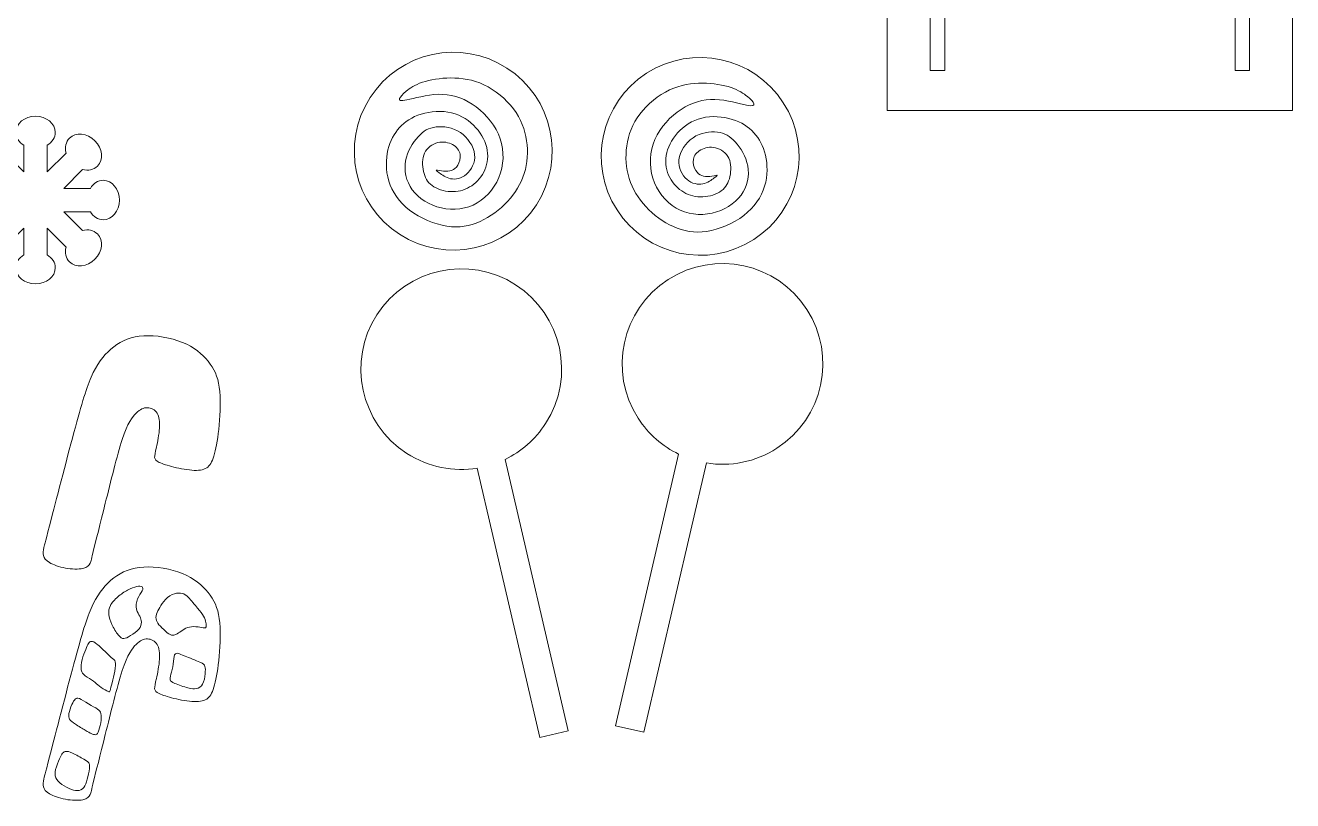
# Model space of a CAD drawing. Header units: centimetres. Extents: x -64 to 64, y -41 to 41.
# Drawn here: x 11.69 to 39.21, y -40.51 to -23.67 of the extents above; entities that cross this region are included whole.
import ezdxf

# ---------------------------------------------------------------- set-up
doc = ezdxf.new("R2010")
doc.units = ezdxf.units.CM
doc.header["$MEASUREMENT"] = 0
doc.layers.add('layer 1', color=7, linetype='Continuous')

msp = doc.modelspace()

# ---------------------------------------------------------------- linework, layer by layer
at = {"layer": 'layer 1', "color": 242, "lineweight": 9}
for points, knots in [([(30.40981, -16.10952), (30.40981, -16.10952), (30.40981, -25.51859), (30.40981, -25.51859), (30.40981, -25.51859), (30.40981, -25.51859), (39.2134, -25.51859), (39.2134, -25.51859), (39.2134, -25.51859), (39.2134, -25.51859), (39.2134, -16.10952), (39.2134, -16.10952), (39.2134, -16.10952), (39.2134, -13.67845), (37.24268, -11.70773), (34.81163, -11.70773), (34.81163, -11.70773), (32.38057, -11.70773), (30.40985, -13.67845), (30.40985, -16.10952), (30.40985, -16.10952), (30.40985, -16.10952), (30.40981, -16.10952), (30.40981, -16.10952)], [0, 0, 0, 0, 0.14285714, 0.14285714, 0.14285714, 0.14285714, 0.28571429, 0.28571429, 0.28571429, 0.28571429, 0.42857143, 0.42857143, 0.42857143, 0.42857143, 0.57142857, 0.57142857, 0.57142857, 0.57142857, 0.71428571, 0.71428571, 0.71428571, 0.71428571, 1, 1, 1, 1]), ([(31.65561, -24.64652), (31.65561, -24.64652), (31.34416, -24.64652), (31.34416, -24.64652), (31.34416, -24.64652), (31.34416, -24.64652), (31.34416, -16.48325), (31.34416, -16.48325), (31.34416, -16.48325), (31.34416, -14.56796), (32.89633, -13.01581), (34.81163, -13.01581), (34.81163, -13.01581), (36.72692, -13.01581), (38.27905, -14.56796), (38.27905, -16.48325), (38.27905, -16.48325), (38.27905, -16.48325), (38.27905, -24.64652), (38.27905, -24.64652), (38.27905, -24.64652), (38.27905, -24.64652), (37.96761, -24.64652), (37.96761, -24.64652), (37.96761, -24.64652), (37.96761, -24.64652), (37.96761, -16.48325), (37.96761, -16.48325), (37.96761, -16.48325), (37.96761, -14.73985), (36.55503, -13.32727), (34.81163, -13.32727), (34.81163, -13.32727), (33.06821, -13.32727), (31.65561, -14.73985), (31.65561, -16.48325), (31.65561, -16.48325), (31.65561, -16.48325), (31.65561, -24.64652), (31.65561, -24.64652)], [0, 0, 0, 0, 0.09090909, 0.09090909, 0.09090909, 0.09090909, 0.18181818, 0.18181818, 0.18181818, 0.18181818, 0.27272727, 0.27272727, 0.27272727, 0.27272727, 0.36363636, 0.36363636, 0.36363636, 0.36363636, 0.45454545, 0.45454545, 0.45454545, 0.45454545, 0.54545455, 0.54545455, 0.54545455, 0.54545455, 0.63636364, 0.63636364, 0.63636364, 0.63636364, 0.72727273, 0.72727273, 0.72727273, 0.72727273, 0.81818182, 0.81818182, 0.81818182, 0.81818182, 1, 1, 1, 1]), ([(19.81846, -28.20822), (20.81583, -28.85131), (22.14566, -28.56412), (22.78875, -27.56675), (22.78875, -27.56675), (23.43184, -26.56939), (23.14464, -25.23955), (22.14728, -24.59646), (22.14728, -24.59646), (21.14991, -23.95337), (19.82008, -24.24057), (19.17699, -25.23794), (19.17699, -25.23794), (18.5339, -26.2353), (18.8211, -27.56514), (19.81846, -28.20822)], [0, 0, 0, 0, 0.2, 0.2, 0.2, 0.2, 0.4, 0.4, 0.4, 0.4, 0.6, 0.6, 0.6, 0.6, 1, 1, 1, 1]), ([(27.5095, -28.32112), (26.51214, -28.96421), (25.1823, -28.67701), (24.53922, -27.67964), (24.53922, -27.67964), (23.89613, -26.68228), (24.18332, -25.35244), (25.18069, -24.70936), (25.18069, -24.70936), (26.17805, -24.06627), (27.50789, -24.35346), (28.15098, -25.35083), (28.15098, -25.35083), (28.79407, -26.34819), (28.50687, -27.67803), (27.5095, -28.32112)], [0, 0, 0, 0, 0.2, 0.2, 0.2, 0.2, 0.4, 0.4, 0.4, 0.4, 0.6, 0.6, 0.6, 0.6, 1, 1, 1, 1]), ([(19.97571, -25.28864), (20.12502, -25.25758), (20.40236, -25.17386), (20.66168, -25.1667), (20.66168, -25.1667), (20.92097, -25.15953), (21.16227, -25.22891), (21.39387, -25.38019), (21.39387, -25.38019), (21.62545, -25.53148), (21.84733, -25.76467), (21.96471, -26.03234), (21.96471, -26.03234), (22.08206, -26.30001), (22.09489, -26.60217), (22.00955, -26.8743), (22.00955, -26.8743), (21.92419, -27.14644), (21.74063, -27.38859), (21.5057, -27.52508), (21.5057, -27.52508), (21.27075, -27.66158), (20.98439, -27.69245), (20.72479, -27.63476), (20.72479, -27.63476), (20.4652, -27.57707), (20.23233, -27.43084), (20.09381, -27.24159), (20.09381, -27.24159), (19.95528, -27.05233), (19.91107, -26.82009), (19.94808, -26.61081), (19.94808, -26.61081), (19.98506, -26.40152), (20.10328, -26.21521), (20.21941, -26.0883), (20.21941, -26.0883), (20.33553, -25.96138), (20.44956, -25.89387), (20.60869, -25.875), (20.60869, -25.875), (20.76778, -25.85613), (20.97193, -25.88588), (21.13691, -25.99618), (21.13691, -25.99618), (21.30186, -26.10648), (21.42764, -26.29728), (21.44608, -26.47374), (21.44608, -26.47374), (21.46451, -26.6502), (21.37563, -26.81233), (21.26696, -26.90487), (21.26696, -26.90487), (21.15827, -26.99741), (21.02983, -27.02037), (20.92401, -26.99916), (20.92401, -26.99916), (20.81816, -26.97794), (20.73497, -26.91254), (20.67953, -26.8709), (20.67953, -26.8709), (20.62407, -26.82928), (20.5964, -26.81143), (20.61788, -26.81156), (20.61788, -26.81156), (20.63933, -26.81169), (20.70995, -26.82979), (20.77446, -26.83612), (20.77446, -26.83612), (20.83895, -26.84243), (20.89733, -26.83697), (20.9482, -26.81884), (20.9482, -26.81884), (20.99908, -26.8007), (21.04243, -26.7699), (21.07892, -26.70722), (21.07892, -26.70722), (21.11542, -26.64455), (21.14505, -26.55002), (21.13053, -26.4662), (21.13053, -26.4662), (21.11599, -26.38238), (21.05731, -26.3093), (20.96933, -26.26041), (20.96933, -26.26041), (20.88134, -26.21151), (20.76406, -26.18681), (20.64758, -26.21553), (20.64758, -26.21553), (20.53109, -26.24427), (20.41543, -26.32641), (20.35967, -26.44327), (20.35967, -26.44327), (20.30391, -26.56014), (20.30806, -26.7117), (20.33699, -26.84007), (20.33699, -26.84007), (20.36589, -26.96842), (20.41955, -27.07355), (20.52304, -27.15006), (20.52304, -27.15006), (20.62651, -27.22659), (20.77978, -27.27448), (20.92651, -27.28091), (20.92651, -27.28091), (21.07321, -27.28734), (21.21332, -27.25232), (21.33828, -27.18007), (21.33828, -27.18007), (21.46323, -27.10782), (21.57299, -26.99836), (21.64442, -26.86025), (21.64442, -26.86025), (21.71584, -26.72213), (21.74892, -26.5554), (21.72165, -26.38499), (21.72165, -26.38499), (21.69437, -26.21459), (21.60676, -26.04057), (21.47341, -25.89189), (21.47341, -25.89189), (21.34004, -25.74319), (21.16095, -25.61989), (20.94734, -25.56836), (20.94734, -25.56836), (20.73371, -25.51682), (20.48556, -25.53704), (20.28555, -25.59811), (20.28555, -25.59811), (20.08551, -25.65919), (19.93361, -25.76106), (19.81501, -25.8903), (19.81501, -25.8903), (19.69641, -26.01956), (19.61112, -26.17614), (19.56485, -26.37552), (19.56485, -26.37552), (19.51858, -26.57491), (19.5113, -26.81708), (19.58315, -27.05051), (19.58315, -27.05051), (19.65501, -27.28395), (19.80597, -27.50862), (20.0352, -27.68484), (20.0352, -27.68484), (20.26444, -27.86106), (20.57193, -27.9888), (20.84181, -28.03057), (20.84181, -28.03057), (21.11169, -28.07235), (21.34395, -28.02812), (21.56486, -27.9286), (21.56486, -27.9286), (21.78575, -27.8291), (21.9953, -27.67424), (22.16244, -27.49402), (22.16244, -27.49402), (22.32959, -27.31379), (22.45432, -27.10819), (22.52487, -26.88331), (22.52487, -26.88331), (22.59541, -26.65844), (22.61179, -26.4143), (22.5766, -26.17415), (22.5766, -26.17415), (22.54141, -25.934), (22.45466, -25.69783), (22.29153, -25.48293), (22.29153, -25.48293), (22.1284, -25.26803), (21.88884, -25.07438), (21.64731, -24.95977), (21.64731, -24.95977), (21.40577, -24.84519), (21.16225, -24.80965), (20.93027, -24.81091), (20.93027, -24.81091), (20.69825, -24.81219), (20.47778, -24.85026), (20.31241, -24.90623), (20.31241, -24.90623), (20.147, -24.96221), (20.0367, -25.03605), (19.95777, -25.10074), (19.95777, -25.10074), (19.87882, -25.16544), (19.83126, -25.22096), (19.81815, -25.25952), (19.81815, -25.25952), (19.80504, -25.29809), (19.82638, -25.31969), (19.97571, -25.28864)], [0, 0, 0, 0, 0.02040816, 0.02040816, 0.02040816, 0.02040816, 0.04081633, 0.04081633, 0.04081633, 0.04081633, 0.06122449, 0.06122449, 0.06122449, 0.06122449, 0.08163265, 0.08163265, 0.08163265, 0.08163265, 0.10204082, 0.10204082, 0.10204082, 0.10204082, 0.12244898, 0.12244898, 0.12244898, 0.12244898, 0.14285714, 0.14285714, 0.14285714, 0.14285714, 0.16326531, 0.16326531, 0.16326531, 0.16326531, 0.18367347, 0.18367347, 0.18367347, 0.18367347, 0.20408163, 0.20408163, 0.20408163, 0.20408163, 0.2244898, 0.2244898, 0.2244898, 0.2244898, 0.24489796, 0.24489796, 0.24489796, 0.24489796, 0.26530612, 0.26530612, 0.26530612, 0.26530612, 0.28571429, 0.28571429, 0.28571429, 0.28571429, 0.30612245, 0.30612245, 0.30612245, 0.30612245, 0.32653061, 0.32653061, 0.32653061, 0.32653061, 0.34693878, 0.34693878, 0.34693878, 0.34693878, 0.36734694, 0.36734694, 0.36734694, 0.36734694, 0.3877551, 0.3877551, 0.3877551, 0.3877551, 0.40816327, 0.40816327, 0.40816327, 0.40816327, 0.42857143, 0.42857143, 0.42857143, 0.42857143, 0.44897959, 0.44897959, 0.44897959, 0.44897959, 0.46938776, 0.46938776, 0.46938776, 0.46938776, 0.48979592, 0.48979592, 0.48979592, 0.48979592, 0.51020408, 0.51020408, 0.51020408, 0.51020408, 0.53061224, 0.53061224, 0.53061224, 0.53061224, 0.55102041, 0.55102041, 0.55102041, 0.55102041, 0.57142857, 0.57142857, 0.57142857, 0.57142857, 0.59183673, 0.59183673, 0.59183673, 0.59183673, 0.6122449, 0.6122449, 0.6122449, 0.6122449, 0.63265306, 0.63265306, 0.63265306, 0.63265306, 0.65306122, 0.65306122, 0.65306122, 0.65306122, 0.67346939, 0.67346939, 0.67346939, 0.67346939, 0.69387755, 0.69387755, 0.69387755, 0.69387755, 0.71428571, 0.71428571, 0.71428571, 0.71428571, 0.73469388, 0.73469388, 0.73469388, 0.73469388, 0.75510204, 0.75510204, 0.75510204, 0.75510204, 0.7755102, 0.7755102, 0.7755102, 0.7755102, 0.79591837, 0.79591837, 0.79591837, 0.79591837, 0.81632653, 0.81632653, 0.81632653, 0.81632653, 0.83673469, 0.83673469, 0.83673469, 0.83673469, 0.85714286, 0.85714286, 0.85714286, 0.85714286, 0.87755102, 0.87755102, 0.87755102, 0.87755102, 0.89795918, 0.89795918, 0.89795918, 0.89795918, 0.91836735, 0.91836735, 0.91836735, 0.91836735, 0.93877551, 0.93877551, 0.93877551, 0.93877551, 0.95918367, 0.95918367, 0.95918367, 0.95918367, 1, 1, 1, 1]), ([(27.35226, -25.40153), (27.20294, -25.37047), (26.92561, -25.28675), (26.66629, -25.27959), (26.66629, -25.27959), (26.40699, -25.27243), (26.1657, -25.3418), (25.93409, -25.49309), (25.93409, -25.49309), (25.70252, -25.64438), (25.48064, -25.87756), (25.36326, -26.14523), (25.36326, -26.14523), (25.24591, -26.4129), (25.23308, -26.71506), (25.31842, -26.98719), (25.31842, -26.98719), (25.40377, -27.25934), (25.58733, -27.50148), (25.82227, -27.63797), (25.82227, -27.63797), (26.05722, -27.77447), (26.34358, -27.80535), (26.60318, -27.74766), (26.60318, -27.74766), (26.86277, -27.68996), (27.09564, -27.54373), (27.23415, -27.35449), (27.23415, -27.35449), (27.37269, -27.16522), (27.41689, -26.93299), (27.37989, -26.72371), (27.37989, -26.72371), (27.34291, -26.51442), (27.22469, -26.3281), (27.10856, -26.20119), (27.10856, -26.20119), (26.99244, -26.07427), (26.8784, -26.00676), (26.71928, -25.98789), (26.71928, -25.98789), (26.56018, -25.96903), (26.35604, -25.99878), (26.19106, -26.10907), (26.19106, -26.10907), (26.02611, -26.21937), (25.90032, -26.41017), (25.88189, -26.58663), (25.88189, -26.58663), (25.86345, -26.7631), (25.95234, -26.92522), (26.061, -27.01776), (26.061, -27.01776), (26.1697, -27.11031), (26.29814, -27.13326), (26.40396, -27.11205), (26.40396, -27.11205), (26.5098, -27.09083), (26.593, -27.02543), (26.64844, -26.98379), (26.64844, -26.98379), (26.70389, -26.94217), (26.73157, -26.92433), (26.71009, -26.92445), (26.71009, -26.92445), (26.68863, -26.92458), (26.61802, -26.94268), (26.55351, -26.94901), (26.55351, -26.94901), (26.48902, -26.95533), (26.43064, -26.94987), (26.37976, -26.93173), (26.37976, -26.93173), (26.32888, -26.9136), (26.28554, -26.88279), (26.24904, -26.82012), (26.24904, -26.82012), (26.21255, -26.75744), (26.18292, -26.66291), (26.19744, -26.5791), (26.19744, -26.5791), (26.21198, -26.49527), (26.27066, -26.4222), (26.35863, -26.37331), (26.35863, -26.37331), (26.44663, -26.3244), (26.56391, -26.2997), (26.68039, -26.32842), (26.68039, -26.32842), (26.79688, -26.35716), (26.91254, -26.4393), (26.9683, -26.55617), (26.9683, -26.55617), (27.02406, -26.67303), (27.0199, -26.82459), (26.99098, -26.95296), (26.99098, -26.95296), (26.96208, -27.08131), (26.90842, -27.18645), (26.80493, -27.26296), (26.80493, -27.26296), (26.70145, -27.33949), (26.54819, -27.38737), (26.40146, -27.3938), (26.40146, -27.3938), (26.25476, -27.40024), (26.11465, -27.36521), (25.98969, -27.29296), (25.98969, -27.29296), (25.86473, -27.22071), (25.75498, -27.11126), (25.68354, -26.97315), (25.68354, -26.97315), (25.61213, -26.83502), (25.57905, -26.66829), (25.60632, -26.49789), (25.60632, -26.49789), (25.63359, -26.32748), (25.7212, -26.15346), (25.85456, -26.00478), (25.85456, -26.00478), (25.98793, -25.85609), (26.16701, -25.73278), (26.38063, -25.68125), (26.38063, -25.68125), (26.59426, -25.62971), (26.84241, -25.64993), (27.04242, -25.711), (27.04242, -25.711), (27.24246, -25.77208), (27.39435, -25.87396), (27.51295, -26.00319), (27.51295, -26.00319), (27.63156, -26.13245), (27.71685, -26.28903), (27.76312, -26.48841), (27.76312, -26.48841), (27.80939, -26.6878), (27.81667, -26.92997), (27.74481, -27.16341), (27.74481, -27.16341), (27.67296, -27.39684), (27.52199, -27.62152), (27.29276, -27.79774), (27.29276, -27.79774), (27.06353, -27.97396), (26.75604, -28.10169), (26.48616, -28.14347), (26.48616, -28.14347), (26.21627, -28.18524), (25.98402, -28.14101), (25.76311, -28.04149), (25.76311, -28.04149), (25.54221, -27.94199), (25.33267, -27.78713), (25.16553, -27.60691), (25.16553, -27.60691), (24.99838, -27.42669), (24.87365, -27.22109), (24.8031, -26.9962), (24.8031, -26.9962), (24.73256, -26.77133), (24.71618, -26.52719), (24.75137, -26.28704), (24.75137, -26.28704), (24.78655, -26.04689), (24.87331, -25.81073), (25.03644, -25.59582), (25.03644, -25.59582), (25.19957, -25.38092), (25.43913, -25.18727), (25.68066, -25.07267), (25.68066, -25.07267), (25.9222, -24.95808), (26.16572, -24.92254), (26.3977, -24.92381), (26.3977, -24.92381), (26.62971, -24.92508), (26.85018, -24.96315), (27.01556, -25.01912), (27.01556, -25.01912), (27.18096, -25.0751), (27.29127, -25.14894), (27.37019, -25.21363), (27.37019, -25.21363), (27.44915, -25.27833), (27.4967, -25.33385), (27.50982, -25.37242), (27.50982, -25.37242), (27.52293, -25.41099), (27.50159, -25.43258), (27.35226, -25.40153)], [0, 0, 0, 0, 0.02040816, 0.02040816, 0.02040816, 0.02040816, 0.04081633, 0.04081633, 0.04081633, 0.04081633, 0.06122449, 0.06122449, 0.06122449, 0.06122449, 0.08163265, 0.08163265, 0.08163265, 0.08163265, 0.10204082, 0.10204082, 0.10204082, 0.10204082, 0.12244898, 0.12244898, 0.12244898, 0.12244898, 0.14285714, 0.14285714, 0.14285714, 0.14285714, 0.16326531, 0.16326531, 0.16326531, 0.16326531, 0.18367347, 0.18367347, 0.18367347, 0.18367347, 0.20408163, 0.20408163, 0.20408163, 0.20408163, 0.2244898, 0.2244898, 0.2244898, 0.2244898, 0.24489796, 0.24489796, 0.24489796, 0.24489796, 0.26530612, 0.26530612, 0.26530612, 0.26530612, 0.28571429, 0.28571429, 0.28571429, 0.28571429, 0.30612245, 0.30612245, 0.30612245, 0.30612245, 0.32653061, 0.32653061, 0.32653061, 0.32653061, 0.34693878, 0.34693878, 0.34693878, 0.34693878, 0.36734694, 0.36734694, 0.36734694, 0.36734694, 0.3877551, 0.3877551, 0.3877551, 0.3877551, 0.40816327, 0.40816327, 0.40816327, 0.40816327, 0.42857143, 0.42857143, 0.42857143, 0.42857143, 0.44897959, 0.44897959, 0.44897959, 0.44897959, 0.46938776, 0.46938776, 0.46938776, 0.46938776, 0.48979592, 0.48979592, 0.48979592, 0.48979592, 0.51020408, 0.51020408, 0.51020408, 0.51020408, 0.53061224, 0.53061224, 0.53061224, 0.53061224, 0.55102041, 0.55102041, 0.55102041, 0.55102041, 0.57142857, 0.57142857, 0.57142857, 0.57142857, 0.59183673, 0.59183673, 0.59183673, 0.59183673, 0.6122449, 0.6122449, 0.6122449, 0.6122449, 0.63265306, 0.63265306, 0.63265306, 0.63265306, 0.65306122, 0.65306122, 0.65306122, 0.65306122, 0.67346939, 0.67346939, 0.67346939, 0.67346939, 0.69387755, 0.69387755, 0.69387755, 0.69387755, 0.71428571, 0.71428571, 0.71428571, 0.71428571, 0.73469388, 0.73469388, 0.73469388, 0.73469388, 0.75510204, 0.75510204, 0.75510204, 0.75510204, 0.7755102, 0.7755102, 0.7755102, 0.7755102, 0.79591837, 0.79591837, 0.79591837, 0.79591837, 0.81632653, 0.81632653, 0.81632653, 0.81632653, 0.83673469, 0.83673469, 0.83673469, 0.83673469, 0.85714286, 0.85714286, 0.85714286, 0.85714286, 0.87755102, 0.87755102, 0.87755102, 0.87755102, 0.89795918, 0.89795918, 0.89795918, 0.89795918, 0.91836735, 0.91836735, 0.91836735, 0.91836735, 0.93877551, 0.93877551, 0.93877551, 0.93877551, 0.95918367, 0.95918367, 0.95918367, 0.95918367, 1, 1, 1, 1]), ([(12.93215, -28.12535), (12.93215, -28.12535), (12.52412, -27.71732), (12.52412, -27.71732), (12.52412, -27.71732), (12.52412, -27.71732), (13.10118, -27.71732), (13.10118, -27.71732), (13.10118, -27.71732), (13.16462, -27.82349), (13.26678, -27.89245), (13.38204, -27.89245), (13.38204, -27.89245), (13.57452, -27.89245), (13.73056, -27.70028), (13.73056, -27.46324), (13.73056, -27.46324), (13.73056, -27.22619), (13.57452, -27.03403), (13.38204, -27.03403), (13.38204, -27.03403), (13.26678, -27.03403), (13.16462, -27.10298), (13.10118, -27.20916), (13.10118, -27.20916), (13.10118, -27.20916), (12.52412, -27.20916), (12.52412, -27.20916), (12.52412, -27.20916), (12.52412, -27.20916), (12.93215, -26.80113), (12.93215, -26.80113), (12.93215, -26.80113), (13.05209, -26.83134), (13.17309, -26.80785), (13.2546, -26.72635), (13.2546, -26.72635), (13.3907, -26.59024), (13.36516, -26.34404), (13.19754, -26.17642), (13.19754, -26.17642), (13.02992, -26.0088), (12.78372, -25.98326), (12.64761, -26.11936), (12.64761, -26.11936), (12.56611, -26.20087), (12.54263, -26.32187), (12.57284, -26.44181), (12.57284, -26.44181), (12.57284, -26.44181), (12.16481, -26.84984), (12.16481, -26.84984), (12.16481, -26.84984), (12.16481, -26.84984), (12.16481, -26.27278), (12.16481, -26.27278), (12.16481, -26.27278), (12.27098, -26.20934), (12.33993, -26.10719), (12.33993, -25.99192), (12.33993, -25.99192), (12.33993, -25.79944), (12.14777, -25.64341), (11.91073, -25.64341), (11.91073, -25.64341), (11.67368, -25.64341), (11.48152, -25.79944), (11.48152, -25.99192), (11.48152, -25.99192), (11.48152, -26.10719), (11.55047, -26.20934), (11.65664, -26.27278), (11.65664, -26.27278), (11.65664, -26.27278), (11.65664, -26.84984), (11.65664, -26.84984), (11.65664, -26.84984), (11.65664, -26.84984), (11.24861, -26.44181), (11.24861, -26.44181), (11.24861, -26.44181), (11.27883, -26.32187), (11.25534, -26.20087), (11.17384, -26.11936), (11.17384, -26.11936), (11.03773, -25.98326), (10.79153, -26.0088), (10.62391, -26.17642), (10.62391, -26.17642), (10.45629, -26.34404), (10.43075, -26.59024), (10.56685, -26.72635), (10.56685, -26.72635), (10.64836, -26.80785), (10.76936, -26.83134), (10.8893, -26.80113), (10.8893, -26.80113), (10.8893, -26.80113), (11.29733, -27.20916), (11.29733, -27.20916), (11.29733, -27.20916), (11.29733, -27.20916), (10.72027, -27.20916), (10.72027, -27.20916), (10.72027, -27.20916), (10.65683, -27.10298), (10.55467, -27.03403), (10.43941, -27.03403), (10.43941, -27.03403), (10.24693, -27.03403), (10.09089, -27.22619), (10.09089, -27.46324), (10.09089, -27.46324), (10.09089, -27.70028), (10.24693, -27.89245), (10.43941, -27.89245), (10.43941, -27.89245), (10.55467, -27.89245), (10.65683, -27.82349), (10.72027, -27.71732), (10.72027, -27.71732), (10.72027, -27.71732), (11.29733, -27.71732), (11.29733, -27.71732), (11.29733, -27.71732), (11.29733, -27.71732), (10.8893, -28.12535), (10.8893, -28.12535), (10.8893, -28.12535), (10.76936, -28.09514), (10.64836, -28.11862), (10.56685, -28.20013), (10.56685, -28.20013), (10.43075, -28.33623), (10.45629, -28.58243), (10.62391, -28.75005), (10.62391, -28.75005), (10.79153, -28.91768), (11.03773, -28.94321), (11.17384, -28.80711), (11.17384, -28.80711), (11.25534, -28.72561), (11.27883, -28.60461), (11.24861, -28.48467), (11.24861, -28.48467), (11.24861, -28.48467), (11.65664, -28.07664), (11.65664, -28.07664), (11.65664, -28.07664), (11.65664, -28.07664), (11.65664, -28.65369), (11.65664, -28.65369), (11.65664, -28.65369), (11.55047, -28.71713), (11.48152, -28.81929), (11.48152, -28.93456), (11.48152, -28.93456), (11.48152, -29.12703), (11.67368, -29.28307), (11.91073, -29.28307), (11.91073, -29.28307), (12.14777, -29.28307), (12.33993, -29.12703), (12.33993, -28.93456), (12.33993, -28.93456), (12.33993, -28.81929), (12.27098, -28.71713), (12.16481, -28.65369), (12.16481, -28.65369), (12.16481, -28.65369), (12.16481, -28.07664), (12.16481, -28.07664), (12.16481, -28.07664), (12.16481, -28.07664), (12.57284, -28.48467), (12.57284, -28.48467), (12.57284, -28.48467), (12.54263, -28.60461), (12.56611, -28.72561), (12.64761, -28.80711), (12.64761, -28.80711), (12.78372, -28.94321), (13.02992, -28.91768), (13.19754, -28.75005), (13.19754, -28.75005), (13.36516, -28.58243), (13.3907, -28.33623), (13.2546, -28.20013), (13.2546, -28.20013), (13.17309, -28.11862), (13.05209, -28.09514), (12.93215, -28.12535)], [0, 0, 0, 0, 0.02040816, 0.02040816, 0.02040816, 0.02040816, 0.04081633, 0.04081633, 0.04081633, 0.04081633, 0.06122449, 0.06122449, 0.06122449, 0.06122449, 0.08163265, 0.08163265, 0.08163265, 0.08163265, 0.10204082, 0.10204082, 0.10204082, 0.10204082, 0.12244898, 0.12244898, 0.12244898, 0.12244898, 0.14285714, 0.14285714, 0.14285714, 0.14285714, 0.16326531, 0.16326531, 0.16326531, 0.16326531, 0.18367347, 0.18367347, 0.18367347, 0.18367347, 0.20408163, 0.20408163, 0.20408163, 0.20408163, 0.2244898, 0.2244898, 0.2244898, 0.2244898, 0.24489796, 0.24489796, 0.24489796, 0.24489796, 0.26530612, 0.26530612, 0.26530612, 0.26530612, 0.28571429, 0.28571429, 0.28571429, 0.28571429, 0.30612245, 0.30612245, 0.30612245, 0.30612245, 0.32653061, 0.32653061, 0.32653061, 0.32653061, 0.34693878, 0.34693878, 0.34693878, 0.34693878, 0.36734694, 0.36734694, 0.36734694, 0.36734694, 0.3877551, 0.3877551, 0.3877551, 0.3877551, 0.40816327, 0.40816327, 0.40816327, 0.40816327, 0.42857143, 0.42857143, 0.42857143, 0.42857143, 0.44897959, 0.44897959, 0.44897959, 0.44897959, 0.46938776, 0.46938776, 0.46938776, 0.46938776, 0.48979592, 0.48979592, 0.48979592, 0.48979592, 0.51020408, 0.51020408, 0.51020408, 0.51020408, 0.53061224, 0.53061224, 0.53061224, 0.53061224, 0.55102041, 0.55102041, 0.55102041, 0.55102041, 0.57142857, 0.57142857, 0.57142857, 0.57142857, 0.59183673, 0.59183673, 0.59183673, 0.59183673, 0.6122449, 0.6122449, 0.6122449, 0.6122449, 0.63265306, 0.63265306, 0.63265306, 0.63265306, 0.65306122, 0.65306122, 0.65306122, 0.65306122, 0.67346939, 0.67346939, 0.67346939, 0.67346939, 0.69387755, 0.69387755, 0.69387755, 0.69387755, 0.71428571, 0.71428571, 0.71428571, 0.71428571, 0.73469388, 0.73469388, 0.73469388, 0.73469388, 0.75510204, 0.75510204, 0.75510204, 0.75510204, 0.7755102, 0.7755102, 0.7755102, 0.7755102, 0.79591837, 0.79591837, 0.79591837, 0.79591837, 0.81632653, 0.81632653, 0.81632653, 0.81632653, 0.83673469, 0.83673469, 0.83673469, 0.83673469, 0.85714286, 0.85714286, 0.85714286, 0.85714286, 0.87755102, 0.87755102, 0.87755102, 0.87755102, 0.89795918, 0.89795918, 0.89795918, 0.89795918, 0.91836735, 0.91836735, 0.91836735, 0.91836735, 0.93877551, 0.93877551, 0.93877551, 0.93877551, 0.95918367, 0.95918367, 0.95918367, 0.95918367, 1, 1, 1, 1]), ([(28.0127, -32.85544), (27.54101, -33.15957), (26.99604, -33.25855), (26.48249, -33.17511), (26.48249, -33.17511), (26.48249, -33.17511), (25.12145, -39.0264), (25.12145, -39.0264), (25.12145, -39.0264), (25.12145, -39.0264), (24.50609, -38.88326), (24.50609, -38.88326), (24.50609, -38.88326), (24.50609, -38.88326), (25.87824, -32.98419), (25.87824, -32.98419), (25.87824, -32.98419), (25.53088, -32.81576), (25.22386, -32.55286), (24.99936, -32.20469), (24.99936, -32.20469), (24.34694, -31.19286), (24.6383, -29.84375), (25.65011, -29.19136), (25.65011, -29.19136), (26.66194, -28.53893), (28.01105, -28.83029), (28.66344, -29.8421), (28.66344, -29.8421), (29.31587, -30.85394), (29.02451, -32.20304), (28.0127, -32.85544)], [0, 0, 0, 0, 0.11111111, 0.11111111, 0.11111111, 0.11111111, 0.22222222, 0.22222222, 0.22222222, 0.22222222, 0.33333333, 0.33333333, 0.33333333, 0.33333333, 0.44444444, 0.44444444, 0.44444444, 0.44444444, 0.55555556, 0.55555556, 0.55555556, 0.55555556, 0.66666667, 0.66666667, 0.66666667, 0.66666667, 0.77777778, 0.77777778, 0.77777778, 0.77777778, 1, 1, 1, 1]), ([(19.97548, -32.96833), (20.44717, -33.27246), (20.99214, -33.37144), (21.50569, -33.288), (21.50569, -33.288), (21.50569, -33.288), (22.86673, -39.1393), (22.86673, -39.1393), (22.86673, -39.1393), (22.86673, -39.1393), (23.48209, -38.99616), (23.48209, -38.99616), (23.48209, -38.99616), (23.48209, -38.99616), (22.10994, -33.09708), (22.10994, -33.09708), (22.10994, -33.09708), (22.4573, -32.92865), (22.76432, -32.66576), (22.98882, -32.31759), (22.98882, -32.31759), (23.64124, -31.30575), (23.34988, -29.95664), (22.33807, -29.30425), (22.33807, -29.30425), (21.32624, -28.65183), (19.97713, -28.94319), (19.32474, -29.95499), (19.32474, -29.95499), (18.67231, -30.96683), (18.96367, -32.31594), (19.97548, -32.96833)], [0, 0, 0, 0, 0.11111111, 0.11111111, 0.11111111, 0.11111111, 0.22222222, 0.22222222, 0.22222222, 0.22222222, 0.33333333, 0.33333333, 0.33333333, 0.33333333, 0.44444444, 0.44444444, 0.44444444, 0.44444444, 0.55555556, 0.55555556, 0.55555556, 0.55555556, 0.66666667, 0.66666667, 0.66666667, 0.66666667, 0.77777778, 0.77777778, 0.77777778, 0.77777778, 1, 1, 1, 1]), ([(12.25664, -34.37549), (12.38256, -33.89023), (12.61143, -33.00205), (12.77625, -32.39548), (12.77625, -32.39548), (12.94108, -31.78889), (13.04176, -31.46384), (13.16537, -31.21205), (13.16537, -31.21205), (13.289, -30.96025), (13.43547, -30.78173), (13.61171, -30.64897), (13.61171, -30.64897), (13.78799, -30.5162), (13.99399, -30.4292), (14.25952, -30.4132), (14.25952, -30.4132), (14.52507, -30.39716), (14.85011, -30.45209), (15.10191, -30.55512), (15.10191, -30.55512), (15.35372, -30.65812), (15.53224, -30.80917), (15.66043, -30.96713), (15.66043, -30.96713), (15.78861, -31.12508), (15.86643, -31.28987), (15.90075, -31.5302), (15.90075, -31.5302), (15.93511, -31.77059), (15.92593, -32.08645), (15.90075, -32.34969), (15.90075, -32.34969), (15.87557, -32.61293), (15.83441, -32.82353), (15.79548, -32.97231), (15.79548, -32.97231), (15.75657, -33.12109), (15.71996, -33.20808), (15.65353, -33.26303), (15.65353, -33.26303), (15.58719, -33.31796), (15.49104, -33.34085), (15.35827, -33.33627), (15.35827, -33.33627), (15.22549, -33.33171), (15.05612, -33.29965), (14.91648, -33.26529), (14.91648, -33.26529), (14.77684, -33.23097), (14.667, -33.19435), (14.59833, -33.16229), (14.59833, -33.16229), (14.52965, -33.13025), (14.50219, -33.10279), (14.4976, -33.05699), (14.4976, -33.05699), (14.49303, -33.01121), (14.51133, -32.94715), (14.53651, -32.83269), (14.53651, -32.83269), (14.56169, -32.71824), (14.59375, -32.55345), (14.60292, -32.41609), (14.60292, -32.41609), (14.61207, -32.27875), (14.59833, -32.16887), (14.55024, -32.09331), (14.55024, -32.09331), (14.50219, -32.01779), (14.41977, -31.97657), (14.33964, -31.97428), (14.33964, -31.97428), (14.25952, -31.972), (14.18171, -32.00863), (14.09472, -32.09331), (14.09472, -32.09331), (14.00772, -32.17803), (13.91161, -32.3108), (13.79485, -32.66329), (13.79485, -32.66329), (13.67812, -33.01583), (13.5408, -33.58805), (13.42633, -34.05043), (13.42633, -34.05043), (13.31188, -34.51284), (13.22032, -34.86533), (13.17223, -35.06447), (13.17223, -35.06447), (13.12417, -35.26365), (13.1196, -35.3094), (13.09671, -35.35519), (13.09671, -35.35519), (13.07381, -35.40097), (13.0326, -35.44675), (12.93873, -35.46733), (12.93873, -35.46733), (12.84489, -35.48795), (12.69843, -35.48339), (12.56107, -35.45817), (12.56107, -35.45817), (12.42373, -35.43301), (12.29556, -35.38724), (12.21315, -35.33915), (12.21315, -35.33915), (12.13075, -35.29109), (12.09411, -35.24076), (12.08037, -35.18809), (12.08037, -35.18809), (12.06664, -35.13547), (12.07581, -35.08052), (12.09181, -35.01184), (12.09181, -35.01184), (12.10785, -34.94317), (12.13075, -34.86076), (12.25664, -34.37549)], [0, 0, 0, 0, 0.03333333, 0.03333333, 0.03333333, 0.03333333, 0.06666667, 0.06666667, 0.06666667, 0.06666667, 0.1, 0.1, 0.1, 0.1, 0.13333333, 0.13333333, 0.13333333, 0.13333333, 0.16666667, 0.16666667, 0.16666667, 0.16666667, 0.2, 0.2, 0.2, 0.2, 0.23333333, 0.23333333, 0.23333333, 0.23333333, 0.26666667, 0.26666667, 0.26666667, 0.26666667, 0.3, 0.3, 0.3, 0.3, 0.33333333, 0.33333333, 0.33333333, 0.33333333, 0.36666667, 0.36666667, 0.36666667, 0.36666667, 0.4, 0.4, 0.4, 0.4, 0.43333333, 0.43333333, 0.43333333, 0.43333333, 0.46666667, 0.46666667, 0.46666667, 0.46666667, 0.5, 0.5, 0.5, 0.5, 0.53333333, 0.53333333, 0.53333333, 0.53333333, 0.56666667, 0.56666667, 0.56666667, 0.56666667, 0.6, 0.6, 0.6, 0.6, 0.63333333, 0.63333333, 0.63333333, 0.63333333, 0.66666667, 0.66666667, 0.66666667, 0.66666667, 0.7, 0.7, 0.7, 0.7, 0.73333333, 0.73333333, 0.73333333, 0.73333333, 0.76666667, 0.76666667, 0.76666667, 0.76666667, 0.8, 0.8, 0.8, 0.8, 0.83333333, 0.83333333, 0.83333333, 0.83333333, 0.86666667, 0.86666667, 0.86666667, 0.86666667, 0.9, 0.9, 0.9, 0.9, 0.93333333, 0.93333333, 0.93333333, 0.93333333, 1, 1, 1, 1]), ([(12.25663, -39.39905), (12.38255, -38.91378), (12.61143, -38.02562), (12.77625, -37.41904), (12.77625, -37.41904), (12.94107, -36.81246), (13.04176, -36.4874), (13.16538, -36.23562), (13.16538, -36.23562), (13.28899, -35.98382), (13.43547, -35.80529), (13.61172, -35.67252), (13.61172, -35.67252), (13.788, -35.53975), (13.99399, -35.45277), (14.25953, -35.43676), (14.25953, -35.43676), (14.52507, -35.42072), (14.8501, -35.47566), (15.10191, -35.57868), (15.10191, -35.57868), (15.35372, -35.68168), (15.53224, -35.83273), (15.66043, -35.9907), (15.66043, -35.9907), (15.78862, -36.14864), (15.86642, -36.31342), (15.90075, -36.55377), (15.90075, -36.55377), (15.9351, -36.79415), (15.92594, -37.11002), (15.90075, -37.37326), (15.90075, -37.37326), (15.87558, -37.63649), (15.83441, -37.8471), (15.79548, -37.99588), (15.79548, -37.99588), (15.75658, -38.14465), (15.71995, -38.23164), (15.65355, -38.28658), (15.65355, -38.28658), (15.58718, -38.34152), (15.49103, -38.36441), (15.35826, -38.35984), (15.35826, -38.35984), (15.22549, -38.35526), (15.05613, -38.32321), (14.91647, -38.28886), (14.91647, -38.28886), (14.77685, -38.25453), (14.667, -38.21791), (14.59833, -38.18586), (14.59833, -38.18586), (14.52965, -38.15381), (14.50218, -38.12634), (14.4976, -38.08056), (14.4976, -38.08056), (14.49303, -38.03478), (14.51134, -37.97071), (14.5365, -37.85625), (14.5365, -37.85625), (14.5617, -37.74179), (14.59375, -37.57701), (14.60291, -37.43966), (14.60291, -37.43966), (14.61206, -37.30231), (14.59833, -37.19243), (14.55024, -37.11687), (14.55024, -37.11687), (14.50218, -37.04134), (14.41977, -37.00014), (14.33964, -36.99784), (14.33964, -36.99784), (14.25953, -36.99556), (14.1817, -37.03219), (14.09471, -37.11687), (14.09471, -37.11687), (14.00773, -37.20159), (13.91161, -37.33436), (13.79485, -37.68686), (13.79485, -37.68686), (13.67812, -38.03938), (13.5408, -38.61161), (13.42634, -39.07399), (13.42634, -39.07399), (13.31188, -39.5364), (13.22032, -39.8889), (13.17223, -40.08804), (13.17223, -40.08804), (13.12417, -40.28721), (13.1196, -40.33296), (13.0967, -40.37874), (13.0967, -40.37874), (13.07381, -40.42453), (13.03261, -40.47031), (12.93874, -40.4909), (12.93874, -40.4909), (12.8449, -40.51152), (12.69842, -40.50694), (12.56107, -40.48174), (12.56107, -40.48174), (12.42372, -40.45658), (12.29556, -40.41079), (12.21315, -40.36271), (12.21315, -40.36271), (12.13074, -40.31465), (12.09412, -40.26432), (12.08038, -40.21165), (12.08038, -40.21165), (12.06665, -40.15902), (12.0758, -40.10408), (12.09181, -40.0354), (12.09181, -40.0354), (12.10785, -39.96673), (12.13074, -39.88432), (12.25663, -39.39905)], [0, 0, 0, 0, 0.03333333, 0.03333333, 0.03333333, 0.03333333, 0.06666667, 0.06666667, 0.06666667, 0.06666667, 0.1, 0.1, 0.1, 0.1, 0.13333333, 0.13333333, 0.13333333, 0.13333333, 0.16666667, 0.16666667, 0.16666667, 0.16666667, 0.2, 0.2, 0.2, 0.2, 0.23333333, 0.23333333, 0.23333333, 0.23333333, 0.26666667, 0.26666667, 0.26666667, 0.26666667, 0.3, 0.3, 0.3, 0.3, 0.33333333, 0.33333333, 0.33333333, 0.33333333, 0.36666667, 0.36666667, 0.36666667, 0.36666667, 0.4, 0.4, 0.4, 0.4, 0.43333333, 0.43333333, 0.43333333, 0.43333333, 0.46666667, 0.46666667, 0.46666667, 0.46666667, 0.5, 0.5, 0.5, 0.5, 0.53333333, 0.53333333, 0.53333333, 0.53333333, 0.56666667, 0.56666667, 0.56666667, 0.56666667, 0.6, 0.6, 0.6, 0.6, 0.63333333, 0.63333333, 0.63333333, 0.63333333, 0.66666667, 0.66666667, 0.66666667, 0.66666667, 0.7, 0.7, 0.7, 0.7, 0.73333333, 0.73333333, 0.73333333, 0.73333333, 0.76666667, 0.76666667, 0.76666667, 0.76666667, 0.8, 0.8, 0.8, 0.8, 0.83333333, 0.83333333, 0.83333333, 0.83333333, 0.86666667, 0.86666667, 0.86666667, 0.86666667, 0.9, 0.9, 0.9, 0.9, 0.93333333, 0.93333333, 0.93333333, 0.93333333, 1, 1, 1, 1]), ([(14.22752, -35.95635), (14.20462, -35.99983), (14.15429, -36.05707), (14.12567, -36.12917), (14.12567, -36.12917), (14.09705, -36.20127), (14.0902, -36.28826), (14.10393, -36.35351), (14.10393, -36.35351), (14.11767, -36.41873), (14.15199, -36.46224), (14.17488, -36.50456), (14.17488, -36.50456), (14.19777, -36.54692), (14.20923, -36.58812), (14.20923, -36.63503), (14.20923, -36.63503), (14.20923, -36.68196), (14.19777, -36.73463), (14.15426, -36.78611), (14.15426, -36.78611), (14.11078, -36.83763), (14.03526, -36.88799), (13.97459, -36.92573), (13.97459, -36.92573), (13.91392, -36.96351), (13.86816, -36.98871), (13.82808, -36.98983), (13.82808, -36.98983), (13.78803, -36.99098), (13.75371, -36.96809), (13.70792, -36.91085), (13.70792, -36.91085), (13.66214, -36.85363), (13.6049, -36.7621), (13.56712, -36.68196), (13.56712, -36.68196), (13.52937, -36.60186), (13.51106, -36.53318), (13.50417, -36.46678), (13.50417, -36.46678), (13.49732, -36.40041), (13.5019, -36.33632), (13.53507, -36.27222), (13.53507, -36.27222), (13.56827, -36.20812), (13.63009, -36.14403), (13.69761, -36.08566), (13.69761, -36.08566), (13.76514, -36.0273), (13.83839, -35.97463), (13.91049, -35.93573), (13.91049, -35.93573), (13.98259, -35.89683), (14.05357, -35.87163), (14.10848, -35.8602), (14.10848, -35.8602), (14.16342, -35.84874), (14.20235, -35.85105), (14.22409, -35.86709), (14.22409, -35.86709), (14.24583, -35.8831), (14.25041, -35.91284), (14.22752, -35.95635)], [0, 0, 0, 0, 0.05882353, 0.05882353, 0.05882353, 0.05882353, 0.11764706, 0.11764706, 0.11764706, 0.11764706, 0.17647059, 0.17647059, 0.17647059, 0.17647059, 0.23529412, 0.23529412, 0.23529412, 0.23529412, 0.29411765, 0.29411765, 0.29411765, 0.29411765, 0.35294118, 0.35294118, 0.35294118, 0.35294118, 0.41176471, 0.41176471, 0.41176471, 0.41176471, 0.47058824, 0.47058824, 0.47058824, 0.47058824, 0.52941176, 0.52941176, 0.52941176, 0.52941176, 0.58823529, 0.58823529, 0.58823529, 0.58823529, 0.64705882, 0.64705882, 0.64705882, 0.64705882, 0.70588235, 0.70588235, 0.70588235, 0.70588235, 0.76470588, 0.76470588, 0.76470588, 0.76470588, 0.82352941, 0.82352941, 0.82352941, 0.82352941, 0.88235294, 0.88235294, 0.88235294, 0.88235294, 1, 1, 1, 1]), ([(14.60979, -36.31573), (14.64184, -36.26079), (14.67846, -36.19439), (14.7334, -36.13833), (14.7334, -36.13833), (14.78834, -36.08224), (14.8616, -36.03645), (14.92681, -36.01587), (14.92681, -36.01587), (14.99206, -35.99525), (15.04931, -35.99983), (15.09509, -36.01129), (15.09509, -36.01129), (15.14087, -36.02272), (15.17519, -36.04103), (15.23241, -36.0994), (15.23241, -36.0994), (15.28965, -36.15776), (15.36979, -36.25621), (15.43043, -36.33062), (15.43043, -36.33062), (15.4911, -36.40499), (15.53227, -36.45535), (15.55974, -36.50456), (15.55974, -36.50456), (15.58721, -36.55377), (15.60095, -36.60186), (15.60895, -36.64303), (15.60895, -36.64303), (15.61698, -36.68424), (15.61926, -36.71859), (15.61583, -36.73802), (15.61583, -36.73802), (15.61241, -36.75749), (15.60325, -36.76207), (15.57463, -36.75864), (15.57463, -36.75864), (15.54604, -36.75522), (15.49795, -36.74375), (15.43958, -36.7369), (15.43958, -36.7369), (15.38122, -36.73005), (15.31254, -36.72775), (15.2553, -36.73918), (15.2553, -36.73918), (15.19809, -36.75064), (15.1523, -36.77583), (15.10767, -36.80443), (15.10767, -36.80443), (15.06304, -36.83305), (15.01953, -36.8651), (14.98406, -36.88683), (14.98406, -36.88683), (14.94858, -36.90857), (14.92111, -36.92004), (14.88906, -36.91773), (14.88906, -36.91773), (14.85702, -36.91546), (14.82039, -36.89942), (14.7723, -36.86279), (14.7723, -36.86279), (14.72425, -36.8262), (14.66473, -36.76895), (14.62122, -36.72202), (14.62122, -36.72202), (14.57774, -36.67511), (14.5503, -36.63848), (14.53657, -36.59613), (14.53657, -36.59613), (14.52283, -36.55377), (14.52283, -36.50571), (14.53657, -36.45993), (14.53657, -36.45993), (14.5503, -36.41415), (14.57774, -36.37064), (14.60979, -36.31573)], [0, 0, 0, 0, 0.05, 0.05, 0.05, 0.05, 0.1, 0.1, 0.1, 0.1, 0.15, 0.15, 0.15, 0.15, 0.2, 0.2, 0.2, 0.2, 0.25, 0.25, 0.25, 0.25, 0.3, 0.3, 0.3, 0.3, 0.35, 0.35, 0.35, 0.35, 0.4, 0.4, 0.4, 0.4, 0.45, 0.45, 0.45, 0.45, 0.5, 0.5, 0.5, 0.5, 0.55, 0.55, 0.55, 0.55, 0.6, 0.6, 0.6, 0.6, 0.65, 0.65, 0.65, 0.65, 0.7, 0.7, 0.7, 0.7, 0.75, 0.75, 0.75, 0.75, 0.8, 0.8, 0.8, 0.8, 0.85, 0.85, 0.85, 0.85, 0.9, 0.9, 0.9, 0.9, 1, 1, 1, 1]), ([(13.17111, -37.91574), (13.11963, -37.87684), (13.0418, -37.83336), (12.99028, -37.79673), (12.99028, -37.79673), (12.9388, -37.76011), (12.9136, -37.73033), (12.90445, -37.67197), (12.90445, -37.67197), (12.89529, -37.6136), (12.90217, -37.52661), (12.92276, -37.44536), (12.92276, -37.44536), (12.94338, -37.3641), (12.9777, -37.28854), (13.00286, -37.22902), (13.00286, -37.22902), (13.02806, -37.16954), (13.0441, -37.12603), (13.06126, -37.09628), (13.06126, -37.09628), (13.07842, -37.06654), (13.09674, -37.0505), (13.12421, -37.0505), (13.12421, -37.0505), (13.15168, -37.0505), (13.1883, -37.06654), (13.24436, -37.11117), (13.24436, -37.11117), (13.30045, -37.1558), (13.37601, -37.22906), (13.4378, -37.28857), (13.4378, -37.28857), (13.4996, -37.34809), (13.54768, -37.39384), (13.58431, -37.42589), (13.58431, -37.42589), (13.62094, -37.45794), (13.6461, -37.47625), (13.64953, -37.53004), (13.64953, -37.53004), (13.65298, -37.58383), (13.63467, -37.67312), (13.61521, -37.76123), (13.61521, -37.76123), (13.59577, -37.84937), (13.57515, -37.93636), (13.55911, -38.00273), (13.55911, -38.00273), (13.5431, -38.06913), (13.53167, -38.11491), (13.52137, -38.13435), (13.52137, -38.13435), (13.51106, -38.15381), (13.5019, -38.14696), (13.4607, -38.12407), (13.4607, -38.12407), (13.41949, -38.10118), (13.34624, -38.06225), (13.29703, -38.02562), (13.29703, -38.02562), (13.24782, -37.98902), (13.22262, -37.95467), (13.17111, -37.91574)], [0, 0, 0, 0, 0.05882353, 0.05882353, 0.05882353, 0.05882353, 0.11764706, 0.11764706, 0.11764706, 0.11764706, 0.17647059, 0.17647059, 0.17647059, 0.17647059, 0.23529412, 0.23529412, 0.23529412, 0.23529412, 0.29411765, 0.29411765, 0.29411765, 0.29411765, 0.35294118, 0.35294118, 0.35294118, 0.35294118, 0.41176471, 0.41176471, 0.41176471, 0.41176471, 0.47058824, 0.47058824, 0.47058824, 0.47058824, 0.52941176, 0.52941176, 0.52941176, 0.52941176, 0.58823529, 0.58823529, 0.58823529, 0.58823529, 0.64705882, 0.64705882, 0.64705882, 0.64705882, 0.70588235, 0.70588235, 0.70588235, 0.70588235, 0.76470588, 0.76470588, 0.76470588, 0.76470588, 0.82352941, 0.82352941, 0.82352941, 0.82352941, 0.88235294, 0.88235294, 0.88235294, 0.88235294, 1, 1, 1, 1]), ([(14.93139, -37.34348), (14.91423, -37.38241), (14.91423, -37.46255), (14.90277, -37.54381), (14.90277, -37.54381), (14.89134, -37.62506), (14.86848, -37.70744), (14.85244, -37.76696), (14.85244, -37.76696), (14.83643, -37.82648), (14.82727, -37.8631), (14.83413, -37.88942), (14.83413, -37.88942), (14.84101, -37.91577), (14.8639, -37.93178), (14.93715, -37.96267), (14.93715, -37.96267), (15.01041, -37.9936), (15.13399, -38.03935), (15.21982, -38.0634), (15.21982, -38.0634), (15.30566, -38.08744), (15.35375, -38.08972), (15.40411, -38.07713), (15.40411, -38.07713), (15.45447, -38.06455), (15.50711, -38.03708), (15.54031, -37.97756), (15.54031, -37.97756), (15.57351, -37.91804), (15.58721, -37.82651), (15.59406, -37.75438), (15.59406, -37.75438), (15.60095, -37.68228), (15.60095, -37.62964), (15.59064, -37.59414), (15.59064, -37.59414), (15.58036, -37.55866), (15.55974, -37.54035), (15.47618, -37.50257), (15.47618, -37.50257), (15.39265, -37.46482), (15.24617, -37.40758), (15.15919, -37.3721), (15.15919, -37.3721), (15.0722, -37.33663), (15.04473, -37.3229), (15.0138, -37.31489), (15.0138, -37.31489), (14.9829, -37.30689), (14.94858, -37.30458), (14.93139, -37.34348)], [0, 0, 0, 0, 0.07142857, 0.07142857, 0.07142857, 0.07142857, 0.14285714, 0.14285714, 0.14285714, 0.14285714, 0.21428571, 0.21428571, 0.21428571, 0.21428571, 0.28571429, 0.28571429, 0.28571429, 0.28571429, 0.35714286, 0.35714286, 0.35714286, 0.35714286, 0.42857143, 0.42857143, 0.42857143, 0.42857143, 0.5, 0.5, 0.5, 0.5, 0.57142857, 0.57142857, 0.57142857, 0.57142857, 0.64285714, 0.64285714, 0.64285714, 0.64285714, 0.71428571, 0.71428571, 0.71428571, 0.71428571, 0.78571429, 0.78571429, 0.78571429, 0.78571429, 0.85714286, 0.85714286, 0.85714286, 0.85714286, 1, 1, 1, 1]), ([(12.9914, -38.98245), (12.92961, -38.94586), (12.84032, -38.89319), (12.77622, -38.85084), (12.77622, -38.85084), (12.71216, -38.80851), (12.67323, -38.77646), (12.65149, -38.74326), (12.65149, -38.74326), (12.62975, -38.71006), (12.62517, -38.67574), (12.63545, -38.61849), (12.63545, -38.61849), (12.64576, -38.56128), (12.67095, -38.48114), (12.69727, -38.42278), (12.69727, -38.42278), (12.72359, -38.36441), (12.75106, -38.32779), (12.77395, -38.3049), (12.77395, -38.3049), (12.79684, -38.282), (12.81515, -38.27285), (12.86206, -38.29343), (12.86206, -38.29343), (12.90899, -38.31405), (12.98455, -38.36441), (13.06008, -38.40904), (13.06008, -38.40904), (13.1356, -38.45368), (13.21116, -38.49261), (13.25807, -38.52235), (13.25807, -38.52235), (13.305, -38.55212), (13.32331, -38.57271), (13.33132, -38.61965), (13.33132, -38.61965), (13.33935, -38.66658), (13.33705, -38.73983), (13.32559, -38.81767), (13.32559, -38.81767), (13.31416, -38.8955), (13.29357, -38.97788), (13.27411, -39.02366), (13.27411, -39.02366), (13.25464, -39.06944), (13.23636, -39.0786), (13.21116, -39.0786), (13.21116, -39.0786), (13.186, -39.0786), (13.15395, -39.06944), (13.12075, -39.05455), (13.12075, -39.05455), (13.08755, -39.0397), (13.05323, -39.01908), (12.9914, -38.98245)], [0, 0, 0, 0, 0.06666667, 0.06666667, 0.06666667, 0.06666667, 0.13333333, 0.13333333, 0.13333333, 0.13333333, 0.2, 0.2, 0.2, 0.2, 0.26666667, 0.26666667, 0.26666667, 0.26666667, 0.33333333, 0.33333333, 0.33333333, 0.33333333, 0.4, 0.4, 0.4, 0.4, 0.46666667, 0.46666667, 0.46666667, 0.46666667, 0.53333333, 0.53333333, 0.53333333, 0.53333333, 0.6, 0.6, 0.6, 0.6, 0.66666667, 0.66666667, 0.66666667, 0.66666667, 0.73333333, 0.73333333, 0.73333333, 0.73333333, 0.8, 0.8, 0.8, 0.8, 0.86666667, 0.86666667, 0.86666667, 0.86666667, 1, 1, 1, 1]), ([(12.68927, -40.26774), (12.6229, -40.24373), (12.54276, -40.2048), (12.48097, -40.16017), (12.48097, -40.16017), (12.41918, -40.11554), (12.37567, -40.06518), (12.35278, -40.01251), (12.35278, -40.01251), (12.32988, -39.95988), (12.32761, -39.90497), (12.34589, -39.83171), (12.34589, -39.83171), (12.36421, -39.75846), (12.40314, -39.6669), (12.43173, -39.60395), (12.43173, -39.60395), (12.46035, -39.54101), (12.47866, -39.50665), (12.49925, -39.48261), (12.49925, -39.48261), (12.51987, -39.4586), (12.54276, -39.44486), (12.5725, -39.44141), (12.5725, -39.44141), (12.60228, -39.43798), (12.6389, -39.44486), (12.71216, -39.47919), (12.71216, -39.47919), (12.78541, -39.51351), (12.89526, -39.57533), (12.9582, -39.61196), (12.9582, -39.61196), (13.02118, -39.64858), (13.03719, -39.66001), (13.05319, -39.67602), (13.05319, -39.67602), (13.06923, -39.69206), (13.08527, -39.71268), (13.08412, -39.76759), (13.08412, -39.76759), (13.08297, -39.82253), (13.06466, -39.91182), (13.0475, -39.99077), (13.0475, -39.99077), (13.03033, -40.06976), (13.01429, -40.13843), (12.9834, -40.18991), (12.9834, -40.18991), (12.9525, -40.24143), (12.90672, -40.27578), (12.85751, -40.28836), (12.85751, -40.28836), (12.8083, -40.30094), (12.75564, -40.29179), (12.68927, -40.26774)], [0, 0, 0, 0, 0.06666667, 0.06666667, 0.06666667, 0.06666667, 0.13333333, 0.13333333, 0.13333333, 0.13333333, 0.2, 0.2, 0.2, 0.2, 0.26666667, 0.26666667, 0.26666667, 0.26666667, 0.33333333, 0.33333333, 0.33333333, 0.33333333, 0.4, 0.4, 0.4, 0.4, 0.46666667, 0.46666667, 0.46666667, 0.46666667, 0.53333333, 0.53333333, 0.53333333, 0.53333333, 0.6, 0.6, 0.6, 0.6, 0.66666667, 0.66666667, 0.66666667, 0.66666667, 0.73333333, 0.73333333, 0.73333333, 0.73333333, 0.8, 0.8, 0.8, 0.8, 0.86666667, 0.86666667, 0.86666667, 0.86666667, 1, 1, 1, 1])]:
    msp.add_open_spline(points, degree=3, knots=knots, dxfattribs=at)

doc.saveas('drawing.dxf')
